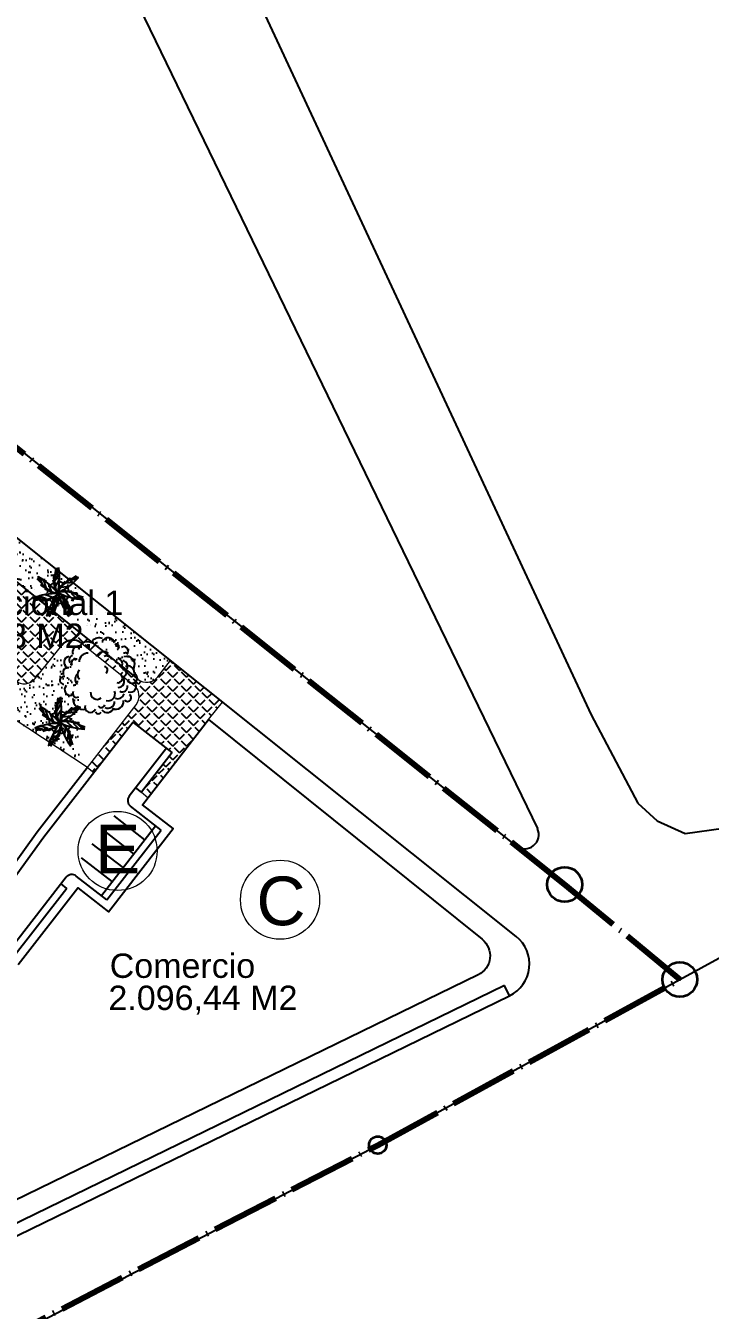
# Model space of a CAD drawing. Extents: x 472704 to 474638, y 1059265 to 1060325.
# Drawn here: x 474392.4 to 474489.2, y 1059666.4 to 1059848 of the extents above; entities that cross this region are included whole.
import ezdxf

# ---------------------------------------------------------------- set-up
doc = ezdxf.new("R2010")
doc.units = 0
doc.header["$LTSCALE"] = 0.4
doc.header["$MEASUREMENT"] = 0
doc.linetypes.add('ACAD_ISO04W100', pattern=[30.5, 24, -3, 0.5, -3])
doc.layers.get('0').update_dxf_attribs({"linetype": 'CONTINUOUS', "lineweight": 25})
for name, color, linetype, lineweight in [('1', 5, 'ACAD_ISO04W100', 80), ('ARBOLES', 114, 'CONTINUOUS', 25), ('AREAS VERDAS', 72, 'CONTINUOUS', 25), ('AREAS VERDES', 2, 'CONTINUOUS', 20), ('TEXTO-COOR', 3, 'CONTINUOUS', 35)]:
    doc.layers.add(name, color=color, linetype=linetype, lineweight=lineweight)
for name, color, linetype in [('PARCELASPEOPUESTAS', 3, 'CONTINUOUS'), ('PISOS', 8, 'CONTINUOUS'), ('TEXTOPROPU', 7, 'CONTINUOUS'), ('TOPONIMIA', 1, 'CONTINUOUS'), ('VEGETACION', 3, 'CONTINUOUS'), ('VIAEXISTENTE', 3, 'CONTINUOUS'), ('VIAPROPUESTA', 7, 'CONTINUOUS')]:
    doc.layers.add(name, color=color, linetype=linetype)
doc.styles.add('ARIAL', font='arial.ttf')
pattern_1 = [(37.5, (0, 0), (-0.0629933581, 1.926823769), [0, -1.52, 0, -1.7, 0, -1.625]), (7.5, (0, 0), (1.769776705, 2.822146065), [0, -0.82, 0, -1.37, 0, -0.525]), (327.5, (-1.23, 0), (3.1141418618, 0.0056590535), [0, -0.5, 0, -1.8, 0, -2.35]), (317.5, (-1.23, 0), (3.0061266046, 0.877675565), [0, -0.25, 0, -1.18, 0, -1.35])]

# ---------------------------------------------------------------- blocks, each defined once
blk = doc.blocks.new('MATA-9-P')
for centre, radius, start, end in [((-0.3, 0.299), 0.0535, 48.8801, 178.3128), ((-0.19, 0.376), 0.0779, 58.9861, 207.9131), ((-0.139, 0.323), 0.0515, 43.6906, 176.2128), ((-0.13, 0.377), 0.0539, 58.2998, 186.1253), ((-0.012, 0.408), 0.0807, 41.611, 159.9786), ((0.095, 0.352), 0.117, 19.5363, 133.8929), ((0.242, 0.281), 0.13, 29.735, 97.237), ((-0.404, 0.239), 0.0523, 33.6973, 233.0937), ((-0.196, 0.089), 0.103, 98.24, 184.0926), ((-0.14, 0.127), 0.0914, 100.2196, 184.2046), ((0.003, 0.224), 0.12, 48.7668, 139.8869), ((0.185, 0.11), 0.112, 15.4857, 115.7101), ((0.362, 0.237), 0.0901, 334.1349, 112.582), ((0.428, 0.142), 0.0366, 250.6341, 87.6124), ((-0.411, 0.085), 0.081, 97.9827, 246.8545), ((-0.382, -0.007), 0.0536, 111.1669, 263.9023), ((0.107, 0.003), 0.0451, 255.8278, 48.4085), ((0.2, 0.072), 0.076, 342.5759, 76.3443), ((0.292, -0.041), 0.0714, 276.1226, 39.2521), ((0.473, 0.036), 0.0582, 274.1634, 85.8366), ((-0.357, -0.122), 0.141, 138.2834, 242.854), ((-0.166, -0.175), 0.0856, 132.6578, 272.2174), ((0.272, -0.186), 0.05, 238.608, 55.1957), ((0.317, -0.105), 0.0811, 297.613, 27.6641), ((0.322, -0.221), 0.0971, 289.6179, 40.7476), ((0.391, -0.129), 0.106, 291.1232, 72.7112), ((-0.352, -0.264), 0.075, 125.1074, 295.1356), ((-0.214, -0.323), 0.051, 182.3708, 306.9054), ((-0.057, -0.275), 0.0967, 215.7229, 341.5126), ((0.154, -0.231), 0.0853, 233.2048, 357.4631), ((0.179, -0.196), 0.0627, 218.0415, 17.9882), ((0.328, -0.318), 0.07, 169.6683, 15.8268), ((-0.301, -0.371), 0.0414, 161.5063, 291.7296), ((-0.165, -0.395), 0.0934, 176.9949, 302.2491), ((-0.123, -0.359), 0.0889, 204.4539, 320.9009), ((-0.041, -0.424), 0.105, 204.1955, 327.7789), ((0.059, -0.34), 0.0902, 208.4156, 303.6457), ((0.113, -0.48), 0.0521, 187.204, 14.3246), ((0.155, -0.32), 0.0734, 205.1869, 329.0229), ((0.24, -0.387), 0.0807, 210.7968, 2.6678)]:
    blk.add_arc(centre, radius, start, end)
blk = doc.blocks.new('ARBOL-1')
at = {"layer": 'ARBOLES', "linetype": 'Continuous', "xscale": 5, "yscale": 5, "zscale": 5}
blk.add_blockref('MATA-9-P', (0.503, -0.066), dxfattribs=at)
blk = doc.blocks.new('PALME01')
at = {"layer": 'VEGETACION'}
for p, q in [((-2.17, 1.26), (-2.88, 2.05)), ((-2.88, 2.05), (-2.68, 2)), ((-2.16, 1.22), (-2.44, 2.16)), ((-1.65, 0.81), (-1.96, 1.83)), ((-0.48, 1.69), (-0.56, 2.58)), ((-0.56, 2.58), (-0.32, 2.46)), ((-0.34, 2.42), (0.22, 3.22)), ((-0.34, 1.77), (0.26, 2.65)), ((-0.32, 2.46), (-0.14, 3.51)), ((1.07, 1.4), (1.72, 2.02)), ((1.72, 2.02), (1.78, 1.75)), ((1.78, 1.75), (2.7, 2.27)), ((2.7, 2.27), (2.6, 2.09)), ((-2.42, 1.15), (-2.17, 1.26)), ((-1.67, 0.65), (-2.42, 1.15)), ((-1.86, 0.57), (-1.67, 0.65)), ((-0.99, 0.15), (-1.86, 0.57)), ((-0.93, 0.18), (-1.28, 1.25)), ((-1.16, 0.07), (-0.99, 0.15)), ((-0.01, -0.17), (-1.16, 0.07)), ((-0.45, 0.84), (-0.66, 1.78)), ((-0.66, 1.78), (-0.48, 1.69)), ((-0.08, -0.13), (-0.61, 0.92)), ((-0.61, 0.92), (-0.45, 0.84)), ((-0.39, 0.81), (0.23, 1.75)), ((-0.1, -0.04), (0.39, 1.03)), ((-0.04, 0.03), (1.1, 0.31)), ((0.04, 0.02), (0.97, -0.69)), ((0.39, 1.03), (0.43, 0.85)), ((0.43, 0.85), (1.03, 1.6)), ((0.44, 0.78), (1.57, 0.88)), ((0.94, 0.12), (1.72, -0.7)), ((1.1, 0.31), (0.98, 0.17)), ((0.98, 0.17), (1.94, 0.16)), ((1.03, 1.6), (1.07, 1.4)), ((1.22, 1.34), (2.28, 1.42)), ((1.73, 1.74), (2.71, 1.81)), ((1.94, 0.16), (1.81, 0.01)), ((1.81, 0.01), (2.7, -0.12)), ((-3.46, -1), (-3.29, -0.88)), ((-2.4, -0.93), (-3.46, -1)), ((-2.35, -0.95), (-3.26, -0.58)), ((-1.72, -0.8), (-2.71, -0.42)), ((-1.61, -0.92), (-2.46, -1.2)), ((-0.77, -0.64), (-1.83, -0.24)), ((-0.79, -0.71), (-1.66, -1.12)), ((-1.66, -1.12), (-1.61, -0.92)), ((-0.03, -1.03), (-1.01, -1.6)), ((0.07, -0.13), (-0.83, -0.88)), ((-0.83, -0.88), (-0.79, -0.71)), ((0.01, -1.08), (-0.21, -2.01)), ((0.12, -1.22), (0.01, -1.08)), ((0.09, -0.05), (0.12, -1.22)), ((0.73, -0.69), (0.57, -1.81)), ((0.97, -0.69), (0.79, -0.69)), ((0.79, -0.69), (1.39, -1.44)), ((1.09, -1.57), (0.94, -2.63)), ((1.39, -1.44), (1.19, -1.44)), ((1.19, -1.44), (1.64, -2.21)), ((1.86, -0.15), (2.59, -0.93)), ((2.49, -0.3), (3.15, -1.02)), ((2.7, -0.12), (2.53, -0.32)), ((2.53, -0.32), (3.51, -0.73)), ((3.51, -0.73), (3.31, -0.76)), ((-0.78, -2.45), (-1.63, -2.93)), ((-0.82, -2.48), (-1.43, -3.35)), ((-0.5, -1.86), (-1.42, -2.4)), ((-0.65, -2.69), (-0.82, -2.48)), ((-0.33, -1.85), (-0.65, -2.69)), ((-0.21, -2.01), (-0.33, -1.85)), ((1.38, -2.16), (1.22, -3.13)), ((1.37, -2.21), (1.67, -3.23)), ((1.64, -2.21), (1.37, -2.21)), ((1.67, -3.23), (1.52, -3.09))]:
    blk.add_line(p, q, dxfattribs=at)
for centre, radius, start, end in [((0.88, 3.52), 3.79, 197.9411, 256.4055), ((-7.05, -5.04), 8.56, 34.6853, 59.6613), ((3.35, 1.47), 3.79, 146.5126, 204.9769), ((-3.28, 7.91), 8.56, 291.8282, 316.8041), ((3.29, -1.73), 3.79, 95.084, 153.5483), ((-8.28, 2.34), 8.56, 343.2568, 8.2327), ((0, 0), 1.53, 165.4304, 194.1231), ((0, 0), 1.53, 112.3411, 140.8959), ((0.75, -3.68), 3.79, 43.6554, 102.1198), ((4.18, 7.47), 8.56, 240.3996, 265.3756), ((-2.36, -2.91), 3.79, 352.2268, 50.6912), ((8.5, 1.36), 8.56, 188.971, 213.947), ((0, 0), 1.53, 58.7372, 86.9078), ((0, 0), 1.53, 6.2517, 34.072), ((-0.51, -8.67), 8.56, 86.1139, 111.0899), ((-2.25, 2.86), 3.79, 249.3697, 307.8341), ((-3.7, 0), 3.79, 300.7983, 359.2626), ((6.41, -5.83), 8.56, 137.5425, 162.5184), ((0, 0), 1.53, 216.742, 245.1681), ((0, 0), 1.53, 266.3653, 294.3399), ((0, 0), 1.53, 315.6716, 343.3932)]:
    blk.add_arc(centre, radius, start, end, dxfattribs=at)
blk = doc.blocks.new('PALMERA')
at = {"layer": 'AREAS VERDES'}
blk.add_blockref('PALME01', (-88.82, 0.82), dxfattribs=at)

msp = doc.modelspace()

# ---------------------------------------------------------------- hatches: boundary and pattern name
at = {"layer": 'AREAS VERDAS'}
h = msp.add_hatch(dxfattribs=at)
h.set_pattern_fill('AR-SAND', color=64, style=0)
h.set_pattern_definition(pattern_1)
h.paths.add_polyline_path([(474360.62, 1059800), (474352.96, 1059800), (474400, 1059762.25), (474400, 1059768.56)])
h = msp.add_hatch(dxfattribs=at)
h.set_pattern_fill('AR-SAND', color=64, style=0)
h.set_pattern_definition(pattern_1)
h.paths.add_polyline_path([(474389.73, 1059766.65, 0.414214), (474389.42, 1059769.46), (474386.91, 1059771.48), (474381.52, 1059775.8, 0.170685), (474380.27, 1059776.24, 0.227448), (474378.71, 1059775.49), (474374.95, 1059770.81, -0.414214), (474372.14, 1059770.5), (474367.46, 1059774.26, -0.414214), (474367.16, 1059777.07), (474370.91, 1059781.75, 0.23446), (474371.29, 1059783.48, 0.163842), (474370.6, 1059784.56), (474368.09, 1059786.58, 0.170685), (474366.21, 1059787.24, 0.29591), (474363.47, 1059785.46), (474357.4, 1059771.87), (474400, 1059743.9), (474400, 1059760.92, 0.355935), (474397.53, 1059760.39), (474393.77, 1059755.71, -0.414214), (474390.96, 1059755.4), (474386.28, 1059759.15, -0.414214), (474385.97, 1059761.97)])
h = msp.add_hatch(dxfattribs=at)
h.set_pattern_fill('AR-SAND', color=64, style=0)
h.set_pattern_definition(pattern_1)
h.paths.add_polyline_path([(474400, 1059768.56), (474400, 1059762.25), (474409.87, 1059754.33), (474412.91, 1059758.26)])
at = {"layer": 'PISOS', "linetype": 'Continuous'}
h = msp.add_hatch(dxfattribs=at)
h.set_pattern_fill('ANGLE', color=256, scale=5, angle=45, style=0)
h.set_pattern_definition([(45, (0, 0), (-0.9722718241, 0.9722718241), [1, -0.375]), (135, (0, 0), (-0.9722718241, -0.9722718241), [1, -0.375])])
h.paths.add_polyline_path([(474420.27, 1059752.38), (474412.91, 1059758.26), (474411.11, 1059755.94, -0.418845), (474408.28, 1059755.61), (474400, 1059762.25), (474400, 1059760.92, -0.05079), (474400.34, 1059760.7), (474407.72, 1059754.78, -0.409597), (474408.04, 1059751.99), (474401.17, 1059743.14), (474402.09, 1059742.42), (474407.63, 1059749.55), (474413.16, 1059745.26), (474408.79, 1059739.63), (474409.73, 1059738.89), (474418.28, 1059749.89)])
h.paths.add_polyline_path([(474395.77, 1059765.64), (474394.28, 1059766.84, -0.055758), (474393.46, 1059767.02, -0.012624), (474393.86, 1059767.18), (474377.26, 1059780.5), (474377.18, 1059780.26), (474377.01, 1059780.47), (474377, 1059780.47, -0.080339), (474376.1, 1059779.66, -0.042511), (474376.61, 1059781.02), (474375.48, 1059781.93), (474375.37, 1059781.97, -0.080339), (474374.18, 1059782.16, -0.021319), (474374.86, 1059782.42), (474364.46, 1059790.77, -0.075276), (474363.61, 1059790.02, -0.034631), (474364, 1059791.14), (474362.49, 1059792.35, -0.054688), (474361.68, 1059792.53, -0.012326), (474362.08, 1059792.68), (474352.96, 1059800), (474351.36, 1059800), (474361.1, 1059792.18, -0.341008), (474362.54, 1059786.24), (474362.51, 1059786.18), (474363.59, 1059785.69, -0.464785), (474368.09, 1059786.58), (474370.6, 1059784.56, -0.414214), (474370.91, 1059781.75), (474367.16, 1059777.07, 0.170685), (474366.72, 1059775.82, 0.227448), (474367.46, 1059774.26), (474372.14, 1059770.5, 0.025573), (474372.31, 1059770.38, -0.04104), (474372.92, 1059770.51, -0.011892), (474372.64, 1059770.21, 0.096841), (474373.39, 1059770.06, 0.227448), (474374.95, 1059770.81), (474378.71, 1059775.49, -0.414214), (474381.52, 1059775.8), (474389.42, 1059769.46, -0.414214), (474389.73, 1059766.65), (474385.97, 1059761.97, 0.170685), (474385.53, 1059760.71, 0.227448), (474386.28, 1059759.15), (474387.17, 1059758.45, -0.053637), (474387.51, 1059759.18, -0.032733), (474387.64, 1059758.07), (474388.66, 1059757.24), (474389.1, 1059757.68), (474389.16, 1059757.42), (474389.17, 1059757.42, -0.080339), (474390.33, 1059757.76, -0.042543), (474389.28, 1059756.75), (474390.96, 1059755.4, 0.170687), (474392.21, 1059754.96, 0.227446), (474393.77, 1059755.71), (474397.53, 1059760.39, -0.355935), (474400, 1059760.92), (474400, 1059762.25), (474396.23, 1059765.27, -0.075856), (474395.38, 1059764.52, -0.034896)])

# ---------------------------------------------------------------- linework, layer by layer
at = {"layer": '1', "color": 1}
for p, q in [((474468.63, 1059726.59), (474311.54, 1059851.7)), ((474484.92, 1059713.16), (474468.63, 1059726.59)), ((474442.22, 1059689.76), (474484.92, 1059713.16)), ((474105.12, 1059515.06), (474442.22, 1059689.76))]:
    msp.add_line(p, q, dxfattribs=at)
at = {"layer": 'PARCELASPEOPUESTAS', "linetype": 'Continuous', "lineweight": 20}
msp.add_line((474401.17, 1059743.14), (474357.38, 1059771.88), dxfattribs=at)
at = {"layer": 'PARCELASPEOPUESTAS', "linetype": 'Continuous'}
for p, q in [((474401.17, 1059743.14), (474394.07, 1059734)), ((474394.07, 1059734), (474388.63, 1059726.48))]:
    msp.add_line(p, q, dxfattribs=at)
msp.add_lwpolyline([(474391.4, 1059715.29), (474399.8, 1059726.1), (474404.14, 1059722.72), (474413.28, 1059734.49), (474408.94, 1059737.86), (474418.28, 1059749.89), (474456.97, 1059718.84, -0.550432), (474456.41, 1059713.81), (474385.24, 1059679.19, -0.625478), (474380.99, 1059682.52)], format="xyb", dxfattribs=at)
at = {"layer": 'PISOS', "linetype": 'Continuous', "lineweight": 20}
for p, q in [((474418.28, 1059749.89), (474420.27, 1059752.38)), ((474401.17, 1059743.14), (474402.09, 1059742.42)), ((474408.79, 1059739.63), (474409.73, 1059738.89))]:
    msp.add_line(p, q, dxfattribs=at)
at = {"layer": 'TEXTO-COOR'}
for centre, radius in [((474468.63, 1059726.59), 2.47), ((474484.92, 1059713.16), 2.47), ((474442.22, 1059689.76), 1.23)]:
    msp.add_circle(centre, radius, dxfattribs=at)
for p in [(474468.63, 1059726.59), (474484.92, 1059713.16), (474442.22, 1059689.76)]:
    msp.add_point(p, dxfattribs=at)
at = {"layer": 'TOPONIMIA', "linetype": 'Continuous', "lineweight": 20}
for centre in [(474405.43, 1059731.33), (474428.4, 1059724.44)]:
    msp.add_circle(centre, 5.59, dxfattribs=at)
at = {"layer": 'VIAEXISTENTE'}
for p, q in [((474407.62, 1059889.47), (474472.38, 1059750.59)), ((474400, 1059868.09), (474464.79, 1059734.51)), ((474472.38, 1059750.59), (474478.97, 1059738.1)), ((474478.97, 1059738.1), (474481.7, 1059735.57)), ((474481.7, 1059735.57), (474485.68, 1059733.81)), ((474485.68, 1059733.81), (474491.07, 1059734.57)), ((474484.92, 1059713.16), (474509.07, 1059726.46)), ((474442.22, 1059689.76), (474484.92, 1059713.16)), ((474110.7, 1059516.54), (474442.22, 1059689.76))]:
    msp.add_line(p, q, dxfattribs=at)
msp.add_arc((474462.99, 1059733.64), 2, 231.4654, 25.8742, dxfattribs=at)
at = {"layer": 'VIAPROPUESTA', "linetype": 'Continuous'}
for p, q in [((474461.74, 1059732.08), (474059.82, 1060052.9)), ((474461.78, 1059719.25), (474053.12, 1060045.45)), ((474413.16, 1059745.26), (474407.63, 1059749.55)), ((474403.93, 1059724.41), (474399.59, 1059727.78))]:
    msp.add_line(p, q, dxfattribs=at)
at = {"layer": 'VIAPROPUESTA'}
for p, q in [((474207.61, 1059916.63), (474408.28, 1059755.61)), ((474407.63, 1059749.55), (474395.01, 1059733.3)), ((474412.37, 1059745.87), (474407.08, 1059739.06)), ((474413.16, 1059745.26), (474408.79, 1059739.63)), ((474408.79, 1059739.63), (474408, 1059740.24)), ((474411.6, 1059734.28), (474407.25, 1059737.65)), ((474403.14, 1059725.02), (474410.81, 1059734.89)), ((474403.93, 1059724.41), (474411.6, 1059734.28)), ((474395.01, 1059733.3), (474389.59, 1059725.81)), ((474398.18, 1059727.61), (474389.1, 1059715.92)), ((474398.24, 1059726.04), (474397.45, 1059726.66)), ((474398.24, 1059726.04), (474389.96, 1059715.39)), ((474460.14, 1059712.29), (474381.81, 1059674.19)), ((474460.84, 1059710.85), (474460.14, 1059712.29))]:
    msp.add_line(p, q, dxfattribs=at)
at = {"layer": 'VIAPROPUESTA', "linetype": 'Continuous', "lineweight": 20}
for p, q in [((474393.77, 1059755.71), (474397.53, 1059760.39)), ((474400.34, 1059760.7), (474407.72, 1059754.78)), ((474411.11, 1059755.94), (474412.91, 1059758.26)), ((474401.17, 1059743.14), (474408.04, 1059751.99))]:
    msp.add_line(p, q, dxfattribs=at)
at = {"layer": 'VIAPROPUESTA', "color": 8, "linetype": 'Continuous'}
for p, q in [((474409.27, 1059732.92), (474404.93, 1059736.29)), ((474407.74, 1059730.94), (474403.4, 1059734.32)), ((474406.21, 1059728.97), (474401.86, 1059732.34)), ((474404.67, 1059727), (474400.33, 1059730.37))]:
    msp.add_line(p, q, dxfattribs=at)
at = {"layer": 'VIAPROPUESTA'}
msp.add_lwpolyline([(474386.33, 1059710.19), (474383.13, 1059702.83), (474380.65, 1059693.01), (474378.67, 1059679.58, 0.602773), (474385.8, 1059674.35), (474460.84, 1059710.85)], format="xyb", dxfattribs=at)
at = {"layer": 'VIAPROPUESTA', "linetype": 'Continuous'}
for centre, radius, start, end in [((474399.09, 1059759.14), 2, 51.2553, 141.2553), ((474407.87, 1059738.44), 1, 142.1598, 232.1598), ((474398.97, 1059726.99), 1, 52.1598, 142.1598), ((474458.66, 1059715.34), 5, 295.936, 51.4026)]:
    msp.add_arc(centre, radius, start, end, dxfattribs=at)
at = {"layer": 'VIAPROPUESTA', "linetype": 'Continuous', "lineweight": 20}
for centre, start, end in [((474409.53, 1059757.17), 231.2553, 322.1598), ((474392.21, 1059756.96), 231.2553, 321.2553), ((474406.47, 1059753.22), 322.1598, 51.2553)]:
    msp.add_arc(centre, 2, start, end, dxfattribs=at)

# ---------------------------------------------------------------- block references
at = {"layer": 'AREAS VERDAS', "linetype": 'Continuous', "lineweight": 20, "rotation": 1.972147739680779}
for p in [(474485.82, 1059770.07), (474486.08, 1059751.73)]:
    msp.add_blockref('PALMERA', p, dxfattribs=at)
at = {"layer": 'AREAS VERDAS', "xscale": 2.100000000008932, "yscale": 2.099999999860302, "zscale": 2.1, "rotation": 39.1339686675782}
msp.add_blockref('ARBOL-1', (474401.8, 1059755.62), dxfattribs=at)

# ---------------------------------------------------------------- texts
at = {"layer": 'TEXTOPROPU', "linetype": 'Continuous', "style": 'ARIAL'}
for s, height, p in [('Recreacional 1', 3.4415, (474374.17, 1059764.67)), ('1.211,88 M2.', 3.4415, (474373.9, 1059760.03)), ('Comercio', 3.441, (474404.32, 1059713.39)), ('2.096,44 M2', 3.4415, (474404.14, 1059708.85))]:
    msp.add_text(s, height=height, dxfattribs=at).set_placement(p)
at = {"layer": 'TOPONIMIA', "linetype": 'Continuous', "style": 'ARIAL'}
for s, p in [('E', (474402.24, 1059728.15)), ('C', (474425.06, 1059720.83))]:
    msp.add_text(s, height=6.88, dxfattribs=at).set_placement(p)

doc.saveas('drawing.dxf')
